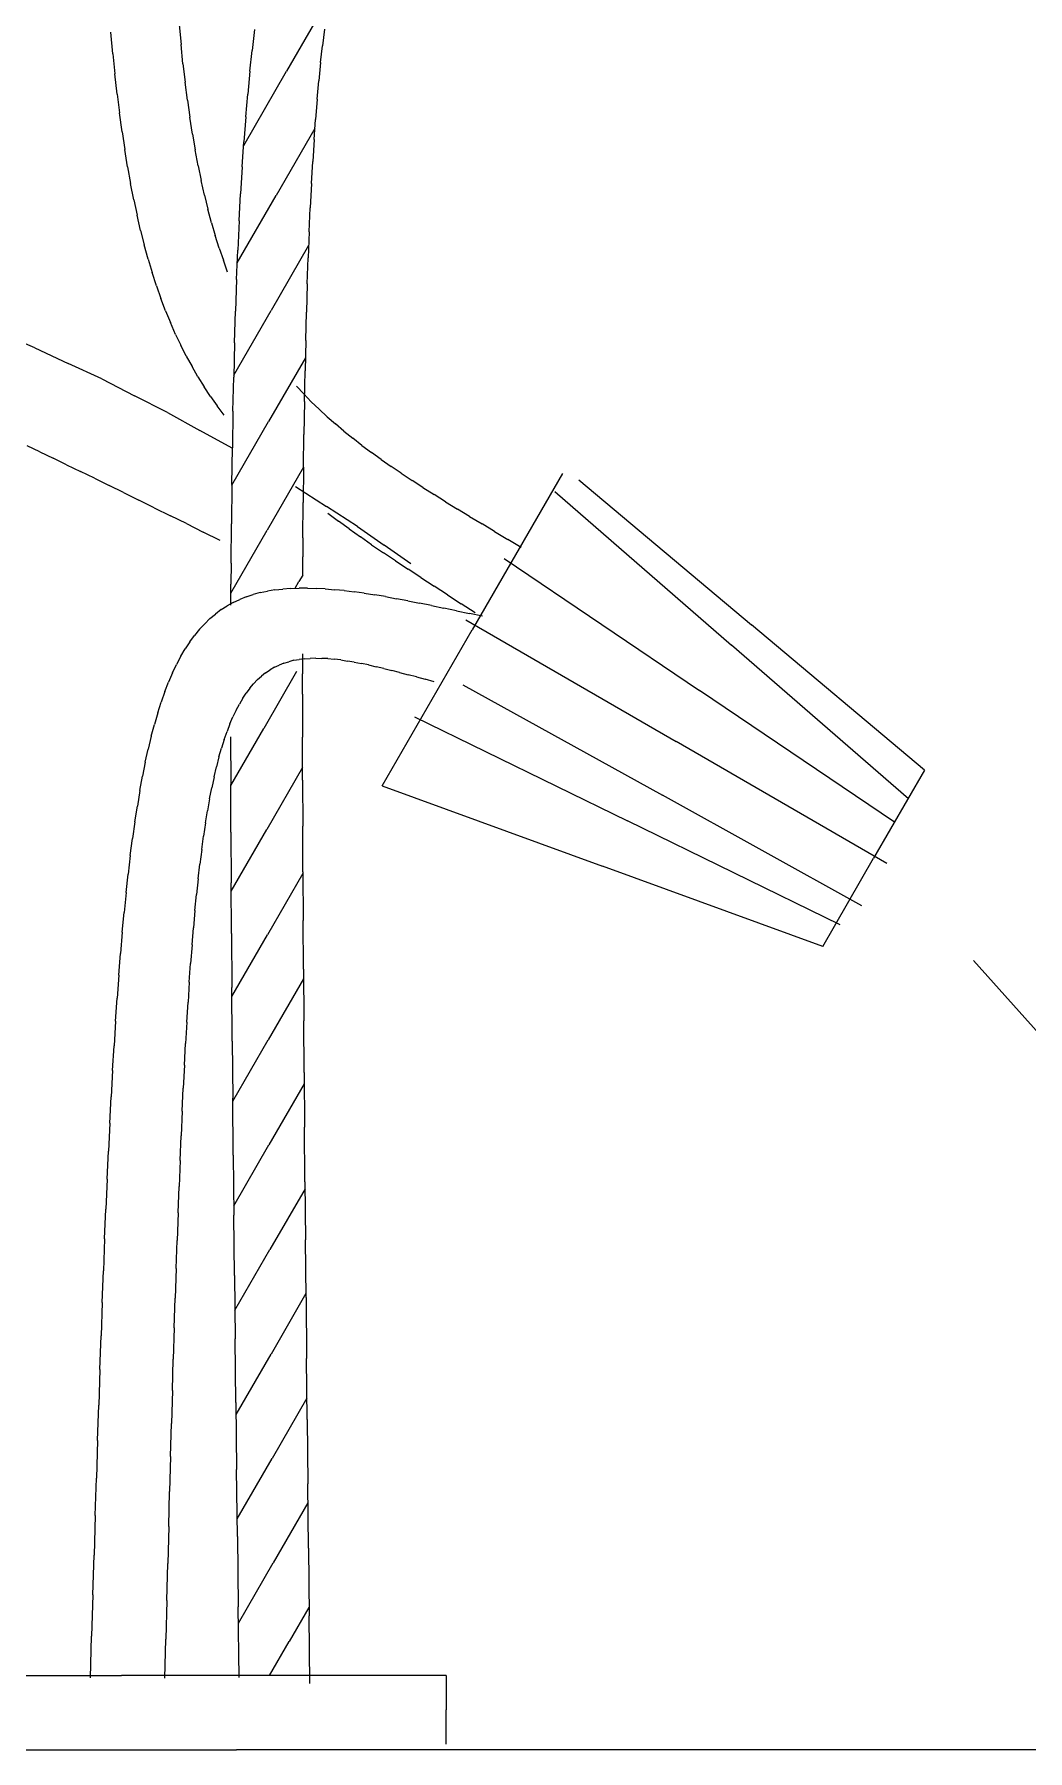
# Model space of a CAD drawing. Extents: x 876.5 to 905.5, y -346 to -323.9.
# Drawn here: x 896.254 to 896.826, y -335.201 to -334.212 of the extents above; entities that cross this region are included whole.
import ezdxf

# ---------------------------------------------------------------- set-up
doc = ezdxf.new("R2010")
doc.units = 0
doc.header["$LTSCALE"] = 0.01
doc.layers.get('0').update_dxf_attribs({"linetype": 'CONTINUOUS'})

msp = doc.modelspace()

# ---------------------------------------------------------------- linework, layer by layer
at = {"color": 7}
for p, q in [((896.42381, -334.19031), (896.39914, -334.23303)), ((896.29904, -334.22292), (896.29794, -334.2105)), ((896.33726, -334.20625), (896.33837, -334.21749)), ((896.3808, -334.20902), (896.37943, -334.22102)), ((896.42107, -334.20881), (896.41995, -334.21839)), ((896.33948, -334.22873), (896.33837, -334.21749)), ((896.37806, -334.23302), (896.37943, -334.22102)), ((896.41882, -334.22798), (896.41995, -334.21839)), ((896.29904, -334.22292), (896.30028, -334.23454)), ((896.33948, -334.22873), (896.34075, -334.23922)), ((896.41882, -334.22798), (896.41782, -334.23855)), ((896.30153, -334.24617), (896.30028, -334.23454)), ((896.34203, -334.24972), (896.34075, -334.23922)), ((896.37448, -334.27575), (896.39914, -334.23303)), ((896.37806, -334.23302), (896.37686, -334.24617)), ((896.41682, -334.24913), (896.41782, -334.23855)), ((896.30153, -334.24617), (896.30295, -334.25703)), ((896.34203, -334.24972), (896.34347, -334.2595)), ((896.37566, -334.25932), (896.37686, -334.24617)), ((896.41682, -334.24913), (896.41594, -334.26075)), ((896.30436, -334.26789), (896.30295, -334.25703)), ((896.34492, -334.26929), (896.34347, -334.2595)), ((896.37566, -334.25932), (896.37463, -334.27367)), ((896.41506, -334.27237), (896.41594, -334.26075)), ((896.30436, -334.26789), (896.30595, -334.27804)), ((896.34492, -334.26929), (896.34655, -334.2784)), ((896.41555, -334.26593), (896.39317, -334.30469)), ((896.30754, -334.28819), (896.30595, -334.27804)), ((896.34817, -334.28752), (896.34655, -334.2784)), ((896.37359, -334.28802), (896.37463, -334.27367)), ((896.41506, -334.27237), (896.4143, -334.28508)), ((896.30754, -334.28819), (896.30931, -334.29766)), ((896.34817, -334.28752), (896.34999, -334.29602)), ((896.37359, -334.28802), (896.37272, -334.30363)), ((896.41353, -334.29779), (896.4143, -334.28508)), ((896.31109, -334.30714), (896.30931, -334.29766)), ((896.35181, -334.30451), (896.34999, -334.29602)), ((896.41353, -334.29779), (896.41288, -334.31165)), ((896.31109, -334.30714), (896.31306, -334.31598)), ((896.35181, -334.30451), (896.35383, -334.31242)), ((896.37079, -334.34345), (896.39317, -334.30469)), ((896.37184, -334.31923), (896.37272, -334.30363)), ((896.31503, -334.32482), (896.31306, -334.31598)), ((896.35585, -334.32032), (896.35383, -334.31242)), ((896.35585, -334.32032), (896.35808, -334.32769)), ((896.37184, -334.31923), (896.37111, -334.33614)), ((896.41223, -334.32551), (896.41288, -334.31165)), ((896.31503, -334.32482), (896.3172, -334.33308)), ((896.36031, -334.33505), (896.35808, -334.32769)), ((896.41223, -334.32551), (896.41168, -334.34056)), ((896.31938, -334.34134), (896.3172, -334.33308)), ((896.36031, -334.33505), (896.36276, -334.34191)), ((896.37038, -334.35306), (896.37111, -334.33614)), ((896.41193, -334.33352), (896.39035, -334.3709)), ((896.41113, -334.35561), (896.41168, -334.34056)), ((896.31938, -334.34134), (896.32177, -334.34905)), ((896.32417, -334.35676), (896.32177, -334.34905)), ((896.36521, -334.34877), (896.36276, -334.34191)), ((896.32417, -334.35676), (896.32679, -334.36396)), ((896.37038, -334.35306), (896.36979, -334.37133)), ((896.41113, -334.35561), (896.41068, -334.37191)), ((896.32941, -334.37117), (896.32679, -334.36396)), ((896.36876, -334.40829), (896.39035, -334.3709)), ((896.32941, -334.37117), (896.33226, -334.37792)), ((896.33512, -334.38467), (896.33226, -334.37792)), ((896.3692, -334.38959), (896.36979, -334.37133)), ((896.41023, -334.38821), (896.41068, -334.37191)), ((896.25405, -334.39239), (896.23445, -334.38407)), ((896.33512, -334.38467), (896.33823, -334.391)), ((896.3692, -334.38959), (896.36874, -334.40927)), ((896.41023, -334.38821), (896.40987, -334.4058)), ((896.25405, -334.39239), (896.27334, -334.40139)), ((896.34133, -334.39733), (896.33823, -334.391)), ((896.34133, -334.39733), (896.34469, -334.40329)), ((896.41003, -334.39814), (896.38882, -334.43487)), ((896.29264, -334.41038), (896.27334, -334.40139)), ((896.29264, -334.41038), (896.31161, -334.42005)), ((896.34806, -334.40924), (896.34469, -334.40329)), ((896.34806, -334.40924), (896.35169, -334.41487)), ((896.36828, -334.42895), (896.36874, -334.40927)), ((896.40952, -334.4234), (896.40987, -334.4058)), ((896.33059, -334.42972), (896.31161, -334.42005)), ((896.35532, -334.42049), (896.35169, -334.41487)), ((896.40494, -334.41457), (896.4092, -334.41905)), ((896.41346, -334.42354), (896.4092, -334.41905)), ((896.33059, -334.42972), (896.34921, -334.44004)), ((896.35532, -334.42049), (896.35923, -334.42583)), ((896.36314, -334.43117), (896.35923, -334.42583)), ((896.36828, -334.42895), (896.36795, -334.4501)), ((896.40952, -334.4234), (896.40925, -334.44234)), ((896.41346, -334.42354), (896.41802, -334.42785)), ((896.42258, -334.43216), (896.41802, -334.42785)), ((896.36783, -334.45036), (896.34921, -334.44004)), ((896.36761, -334.47161), (896.38882, -334.43487)), ((896.42258, -334.43216), (896.42744, -334.43634)), ((896.4323, -334.44052), (896.42744, -334.43634)), ((896.25704, -334.45237), (896.24969, -334.44886)), ((896.36761, -334.47124), (896.36795, -334.4501)), ((896.40898, -334.46127), (896.40925, -334.44234)), ((896.4323, -334.44052), (896.43748, -334.4446)), ((896.44266, -334.44869), (896.43748, -334.4446)), ((896.44266, -334.44869), (896.44817, -334.45272)), ((896.25704, -334.45237), (896.26471, -334.45609)), ((896.27239, -334.4598), (896.26471, -334.45609)), ((896.27239, -334.4598), (896.28042, -334.46372)), ((896.45367, -334.45675), (896.44817, -334.45272)), ((896.45367, -334.45675), (896.45951, -334.46077)), ((896.28844, -334.46764), (896.28042, -334.46372)), ((896.28844, -334.46764), (896.29686, -334.47178)), ((896.40898, -334.46127), (896.38804, -334.49755)), ((896.40898, -334.46127), (896.4088, -334.48161)), ((896.46535, -334.46479), (896.45951, -334.46077)), ((896.46535, -334.46479), (896.47154, -334.46884)), ((896.47772, -334.4729), (896.47154, -334.46884)), ((896.55826, -334.46494), (896.50625, -334.55496)), ((896.56764, -334.4685), (896.66733, -334.5522)), ((896.30527, -334.47591), (896.29686, -334.47178)), ((896.30527, -334.47591), (896.3141, -334.48027)), ((896.36761, -334.47124), (896.36739, -334.49389)), ((896.40433, -334.4723), (896.42219, -334.48389)), ((896.47772, -334.4729), (896.48426, -334.47702)), ((896.4908, -334.48114), (896.48426, -334.47702)), ((896.55386, -334.47522), (896.65576, -334.56385)), ((896.32293, -334.48463), (896.3141, -334.48027)), ((896.32293, -334.48463), (896.3322, -334.48922)), ((896.34146, -334.4938), (896.3322, -334.48922)), ((896.40861, -334.50195), (896.4088, -334.48161)), ((896.44005, -334.49549), (896.42219, -334.48389)), ((896.42293, -334.48785), (896.42909, -334.49236)), ((896.4908, -334.48114), (896.49771, -334.48537)), ((896.50461, -334.4896), (896.49771, -334.48537)), ((896.50461, -334.4896), (896.51189, -334.49399)), ((896.34146, -334.4938), (896.3512, -334.49863)), ((896.36094, -334.50346), (896.3512, -334.49863)), ((896.36709, -334.53382), (896.38804, -334.49755)), ((896.36717, -334.51655), (896.36739, -334.49389)), ((896.43524, -334.49687), (896.42909, -334.49236)), ((896.43524, -334.49687), (896.44175, -334.50143)), ((896.44005, -334.49549), (896.45547, -334.50624)), ((896.51917, -334.49837), (896.51189, -334.49399)), ((896.51917, -334.49837), (896.52683, -334.50295)), ((896.40861, -334.50195), (896.40856, -334.51284)), ((896.44826, -334.50599), (896.44175, -334.50143)), ((896.44826, -334.50599), (896.45515, -334.51065)), ((896.47089, -334.51699), (896.45547, -334.50624)), ((896.53449, -334.50753), (896.52683, -334.50295)), ((896.36717, -334.51655), (896.36712, -334.52866)), ((896.40851, -334.52373), (896.40856, -334.51284)), ((896.46203, -334.51531), (896.45515, -334.51065)), ((896.46203, -334.51531), (896.4693, -334.5201)), ((896.52465, -334.51397), (896.63721, -334.58993)), ((896.36706, -334.54077), (896.36712, -334.52866)), ((896.4041, -334.53104), (896.40631, -334.52722)), ((896.40851, -334.52341), (896.40631, -334.52722)), ((896.47657, -334.5249), (896.4693, -334.5201)), ((896.47657, -334.5249), (896.48423, -334.52988)), ((896.36848, -334.53918), (896.36499, -334.54125)), ((896.36848, -334.53918), (896.37221, -334.53755)), ((896.37595, -334.53593), (896.37221, -334.53755)), ((896.37595, -334.53593), (896.37994, -334.53473)), ((896.38393, -334.53354), (896.37994, -334.53473)), ((896.38393, -334.53354), (896.3882, -334.53274)), ((896.39246, -334.53194), (896.3882, -334.53274)), ((896.39246, -334.53194), (896.39701, -334.53152)), ((896.40156, -334.53109), (896.39701, -334.53152)), ((896.40156, -334.53109), (896.40639, -334.531)), ((896.41123, -334.53091), (896.40639, -334.531)), ((896.41123, -334.53091), (896.41637, -334.53114)), ((896.42151, -334.53136), (896.41637, -334.53114)), ((896.42151, -334.53136), (896.42697, -334.53187)), ((896.43242, -334.53238), (896.42697, -334.53187)), ((896.43242, -334.53238), (896.4382, -334.53314)), ((896.44398, -334.53391), (896.4382, -334.53314)), ((896.44398, -334.53391), (896.45009, -334.53489)), ((896.4562, -334.53588), (896.45009, -334.53489)), ((896.4562, -334.53588), (896.46266, -334.53707)), ((896.46912, -334.53826), (896.46266, -334.53707)), ((896.46912, -334.53826), (896.47593, -334.53961)), ((896.49189, -334.53485), (896.48423, -334.52988)), ((896.49189, -334.53485), (896.49995, -334.54006)), ((896.35502, -334.54846), (896.352, -334.55153)), ((896.35502, -334.54846), (896.35827, -334.54589)), ((896.36151, -334.54333), (896.35827, -334.54589)), ((896.36151, -334.54333), (896.36499, -334.54125)), ((896.48274, -334.54097), (896.47593, -334.53961)), ((896.48274, -334.54097), (896.48992, -334.54246)), ((896.4971, -334.54396), (896.48992, -334.54246)), ((896.4971, -334.54396), (896.50465, -334.54557)), ((896.50802, -334.54526), (896.49995, -334.54006)), ((896.51221, -334.54717), (896.50465, -334.54557)), ((896.34339, -334.56184), (896.34619, -334.55822)), ((896.34899, -334.55461), (896.34619, -334.55822)), ((896.34899, -334.55461), (896.352, -334.55153)), ((896.45425, -334.64498), (896.50625, -334.55496)), ((896.50246, -334.54931), (896.6239, -334.61946)), ((896.76703, -334.63589), (896.66733, -334.5522)), ((896.3382, -334.57022), (896.3408, -334.56603)), ((896.34339, -334.56184), (896.3408, -334.56603)), ((896.40837, -334.56879), (896.40836, -334.58043)), ((896.75767, -334.65248), (896.65576, -334.56385)), ((896.33341, -334.57979), (896.33581, -334.575)), ((896.3382, -334.57022), (896.33581, -334.575)), ((896.38714, -334.57971), (896.38967, -334.57814)), ((896.39221, -334.57656), (896.38967, -334.57814)), ((896.39221, -334.57656), (896.39491, -334.57539)), ((896.39762, -334.57421), (896.39491, -334.57539)), ((896.39762, -334.57421), (896.4005, -334.5734)), ((896.40339, -334.57259), (896.4005, -334.5734)), ((896.40339, -334.57259), (896.40647, -334.57211)), ((896.40954, -334.57164), (896.40647, -334.57211)), ((896.40954, -334.57164), (896.41281, -334.57149)), ((896.41609, -334.57133), (896.41281, -334.57149)), ((896.41609, -334.57133), (896.41956, -334.57146)), ((896.42304, -334.57159), (896.41956, -334.57146)), ((896.42304, -334.57159), (896.42672, -334.57197)), ((896.43041, -334.57236), (896.42672, -334.57197)), ((896.43041, -334.57236), (896.43431, -334.57298)), ((896.43822, -334.5736), (896.43431, -334.57298)), ((896.43822, -334.5736), (896.44235, -334.57443)), ((896.44648, -334.57525), (896.44235, -334.57443)), ((896.44648, -334.57525), (896.45084, -334.57626)), ((896.4552, -334.57726), (896.45084, -334.57626)), ((896.4552, -334.57726), (896.4598, -334.57842)), ((896.4644, -334.57958), (896.4598, -334.57842)), ((896.32899, -334.59062), (896.3312, -334.5852)), ((896.33341, -334.57979), (896.3312, -334.5852)), ((896.37801, -334.58858), (896.37595, -334.5915)), ((896.37801, -334.58858), (896.38021, -334.58614)), ((896.38241, -334.5837), (896.38021, -334.58614)), ((896.38241, -334.5837), (896.38478, -334.5817)), ((896.38714, -334.57971), (896.38478, -334.5817)), ((896.40501, -334.57897), (896.38601, -334.61189)), ((896.40834, -334.59207), (896.40836, -334.58043)), ((896.4644, -334.57958), (896.46925, -334.58086)), ((896.4741, -334.58214), (896.46925, -334.58086)), ((896.4741, -334.58214), (896.4792, -334.58352)), ((896.4843, -334.5849), (896.4792, -334.58352)), ((896.50091, -334.58663), (896.6159, -334.65041)), ((896.32493, -334.60276), (896.32696, -334.59669)), ((896.32899, -334.59062), (896.32696, -334.59669)), ((896.37009, -334.60125), (896.37199, -334.59783)), ((896.3739, -334.59441), (896.37199, -334.59783)), ((896.3739, -334.59441), (896.37595, -334.5915)), ((896.40834, -334.59207), (896.40837, -334.61689)), ((896.74978, -334.6659), (896.63721, -334.58993)), ((896.32493, -334.60276), (896.32306, -334.60951)), ((896.36655, -334.60914), (896.36832, -334.60519)), ((896.37009, -334.60125), (896.36832, -334.60519)), ((896.47298, -334.60518), (896.5957, -334.66507)), ((896.32119, -334.61627), (896.31947, -334.62374)), ((896.32119, -334.61627), (896.32306, -334.60951)), ((896.36327, -334.61815), (896.36175, -334.62323)), ((896.36327, -334.61815), (896.36491, -334.61364)), ((896.36655, -334.60914), (896.36491, -334.61364)), ((896.36692, -334.61666), (896.367, -334.64417)), ((896.367, -334.64481), (896.38601, -334.61189)), ((896.40841, -334.64172), (896.40837, -334.61689)), ((896.31776, -334.63121), (896.31947, -334.62374)), ((896.36024, -334.62831), (896.36175, -334.62323)), ((896.74534, -334.68962), (896.6239, -334.61946)), ((896.31776, -334.63121), (896.31619, -334.63942)), ((896.35744, -334.6397), (896.35884, -334.63401)), ((896.36024, -334.62831), (896.35884, -334.63401)), ((896.4084, -334.63442), (896.38783, -334.67005)), ((896.76703, -334.63589), (896.73767, -334.68671)), ((896.31462, -334.64763), (896.31318, -334.65662)), ((896.31462, -334.64763), (896.31619, -334.63942)), ((896.35486, -334.65236), (896.35615, -334.64603)), ((896.35744, -334.6397), (896.35615, -334.64603)), ((896.36708, -334.67168), (896.367, -334.64417)), ((896.40841, -334.64172), (896.40851, -334.66814)), ((896.45425, -334.64498), (896.58129, -334.69125)), ((896.31174, -334.6656), (896.31318, -334.65662)), ((896.35486, -334.65236), (896.35367, -334.65936)), ((896.73088, -334.71418), (896.6159, -334.65041)), ((896.31174, -334.6656), (896.31042, -334.67538)), ((896.35248, -334.66635), (896.35138, -334.67404)), ((896.35248, -334.66635), (896.35367, -334.65936)), ((896.71842, -334.72497), (896.5957, -334.66507)), ((896.30911, -334.68517), (896.31042, -334.67538)), ((896.35029, -334.68172), (896.35138, -334.67404)), ((896.36708, -334.67168), (896.36724, -334.7009)), ((896.36726, -334.70568), (896.38783, -334.67005)), ((896.4086, -334.69456), (896.40851, -334.66814)), ((896.30911, -334.68517), (896.3079, -334.69578)), ((896.35029, -334.68172), (896.34928, -334.69012)), ((896.70832, -334.73752), (896.73767, -334.68671)), ((896.3067, -334.70639), (896.3079, -334.69578)), ((896.34827, -334.69852), (896.34928, -334.69012)), ((896.40861, -334.69538), (896.38814, -334.73084)), ((896.4086, -334.69456), (896.40876, -334.72264)), ((896.70832, -334.73752), (896.58129, -334.69125)), ((896.3067, -334.70639), (896.3056, -334.71786)), ((896.34827, -334.69852), (896.34734, -334.70767)), ((896.36739, -334.73013), (896.36724, -334.7009)), ((896.34641, -334.71681), (896.34556, -334.72673)), ((896.34641, -334.71681), (896.34734, -334.70767)), ((896.30449, -334.72933), (896.3056, -334.71786)), ((896.3447, -334.73665), (896.34556, -334.72673)), ((896.40891, -334.75071), (896.40876, -334.72264)), ((896.30449, -334.72933), (896.30348, -334.74168)), ((896.3447, -334.73665), (896.34391, -334.74736)), ((896.36739, -334.73013), (896.36763, -334.76113)), ((896.36767, -334.7663), (896.38814, -334.73084)), ((896.30247, -334.75403), (896.30348, -334.74168)), ((896.79528, -334.74558), (897.36597, -335.38521)), ((896.30247, -334.75403), (896.30153, -334.7673)), ((896.34312, -334.75808), (896.34391, -334.74736)), ((896.40895, -334.75611), (896.38856, -334.79142)), ((896.40891, -334.75071), (896.40912, -334.78048)), ((896.34312, -334.75808), (896.34239, -334.76962)), ((896.36786, -334.79213), (896.36763, -334.76113)), ((896.3006, -334.78057), (896.30153, -334.7673)), ((896.34165, -334.78116), (896.34239, -334.76962)), ((896.3006, -334.78057), (896.29974, -334.79479)), ((896.34165, -334.78116), (896.34097, -334.79355)), ((896.40933, -334.81025), (896.40912, -334.78048)), ((896.29888, -334.809), (896.29974, -334.79479)), ((896.34028, -334.80594), (896.34097, -334.79355)), ((896.36786, -334.79213), (896.36816, -334.82496)), ((896.36818, -334.82673), (896.38856, -334.79142)), ((896.34028, -334.80594), (896.33964, -334.81921)), ((896.29888, -334.809), (896.29807, -334.82418)), ((896.40933, -334.81025), (896.40958, -334.84177)), ((896.29727, -334.83937), (896.29807, -334.82418)), ((896.339, -334.83248), (896.33964, -334.81921)), ((896.36846, -334.85778), (896.36816, -334.82496)), ((896.40938, -334.81669), (896.38907, -334.85187)), ((896.339, -334.83248), (896.3384, -334.84665)), ((896.29727, -334.83937), (896.29651, -334.85555)), ((896.40983, -334.87328), (896.40958, -334.84177)), ((896.29576, -334.87174), (896.29651, -334.85555)), ((896.3378, -334.86083), (896.3384, -334.84665)), ((896.36876, -334.88704), (896.38907, -334.85187)), ((896.3378, -334.86083), (896.33722, -334.87594)), ((896.36846, -334.85778), (896.36882, -334.89248)), ((896.29576, -334.87174), (896.29504, -334.88895)), ((896.40983, -334.87328), (896.41012, -334.9066)), ((896.33664, -334.89104), (896.33722, -334.87594)), ((896.40986, -334.87717), (896.38963, -334.91222)), ((896.29432, -334.90617), (896.29504, -334.88895)), ((896.33664, -334.89104), (896.33609, -334.90711)), ((896.36917, -334.92718), (896.36882, -334.89248)), ((896.29432, -334.90617), (896.29363, -334.92444)), ((896.33554, -334.92318), (896.33609, -334.90711)), ((896.3694, -334.94726), (896.38963, -334.91222)), ((896.41042, -334.93992), (896.41012, -334.9066)), ((896.29294, -334.94271), (896.29363, -334.92444)), ((896.33554, -334.92318), (896.335, -334.94023)), ((896.36917, -334.92718), (896.36958, -334.96381)), ((896.29294, -334.94271), (896.29226, -334.96207)), ((896.33446, -334.95729), (896.335, -334.94023)), ((896.4104, -334.93757), (896.39023, -334.9725)), ((896.41042, -334.93992), (896.41075, -334.97509)), ((896.29159, -334.98143), (896.29226, -334.96207)), ((896.33446, -334.95729), (896.33392, -334.97535)), ((896.36999, -335.00044), (896.36958, -334.96381)), ((896.37007, -335.00742), (896.39023, -334.9725)), ((896.29159, -334.98143), (896.29092, -335.0019)), ((896.33339, -334.99342), (896.33392, -334.97535)), ((896.41107, -335.01025), (896.41075, -334.97509)), ((896.33339, -334.99342), (896.33285, -335.01253)), ((896.29025, -335.02238), (896.29092, -335.0019)), ((896.36999, -335.00044), (896.37043, -335.03905)), ((896.41096, -334.99792), (896.39086, -335.03273)), ((896.33232, -335.03164), (896.33285, -335.01253)), ((896.41107, -335.01025), (896.41143, -335.04732)), ((896.29025, -335.02238), (896.28957, -335.044)), ((896.33232, -335.03164), (896.33178, -335.05181)), ((896.37076, -335.06754), (896.39086, -335.03273)), ((896.37088, -335.07766), (896.37043, -335.03905)), ((896.2889, -335.06562), (896.28957, -335.044)), ((896.33124, -335.07199), (896.33178, -335.05181)), ((896.41179, -335.08439), (896.41143, -335.04732)), ((896.41154, -335.05823), (896.39151, -335.09293)), ((896.2889, -335.06562), (896.28821, -335.08841)), ((896.33124, -335.07199), (896.33068, -335.09326)), ((896.37088, -335.07766), (896.37136, -335.1183)), ((896.28752, -335.1112), (896.28821, -335.08841)), ((896.37147, -335.12763), (896.39151, -335.09293)), ((896.41179, -335.08439), (896.41218, -335.1234)), ((896.33012, -335.11452), (896.33068, -335.09326)), ((896.28752, -335.1112), (896.2868, -335.13519)), ((896.33012, -335.11452), (896.32954, -335.13691)), ((896.37184, -335.15895), (896.37136, -335.1183)), ((896.41213, -335.11853), (896.40077, -335.1382)), ((896.41256, -335.16242), (896.41218, -335.1234)), ((896.28609, -335.15918), (896.2868, -335.13519)), ((896.32896, -335.1593), (896.32954, -335.13691)), ((896.38942, -335.15787), (896.40077, -335.1382)), ((896.1171, -335.15787), (896.30411, -335.15787)), ((896.49113, -335.15787), (896.30411, -335.15787)), ((896.49113, -335.15787), (896.49113, -335.17763)), ((896.49113, -335.19739), (896.49113, -335.17763)), ((895.62305, -335.20074), (896.3704, -335.20074)), ((897.11775, -335.20074), (896.3704, -335.20074))]:
    msp.add_line(p, q, dxfattribs=at)

doc.saveas('drawing.dxf')
